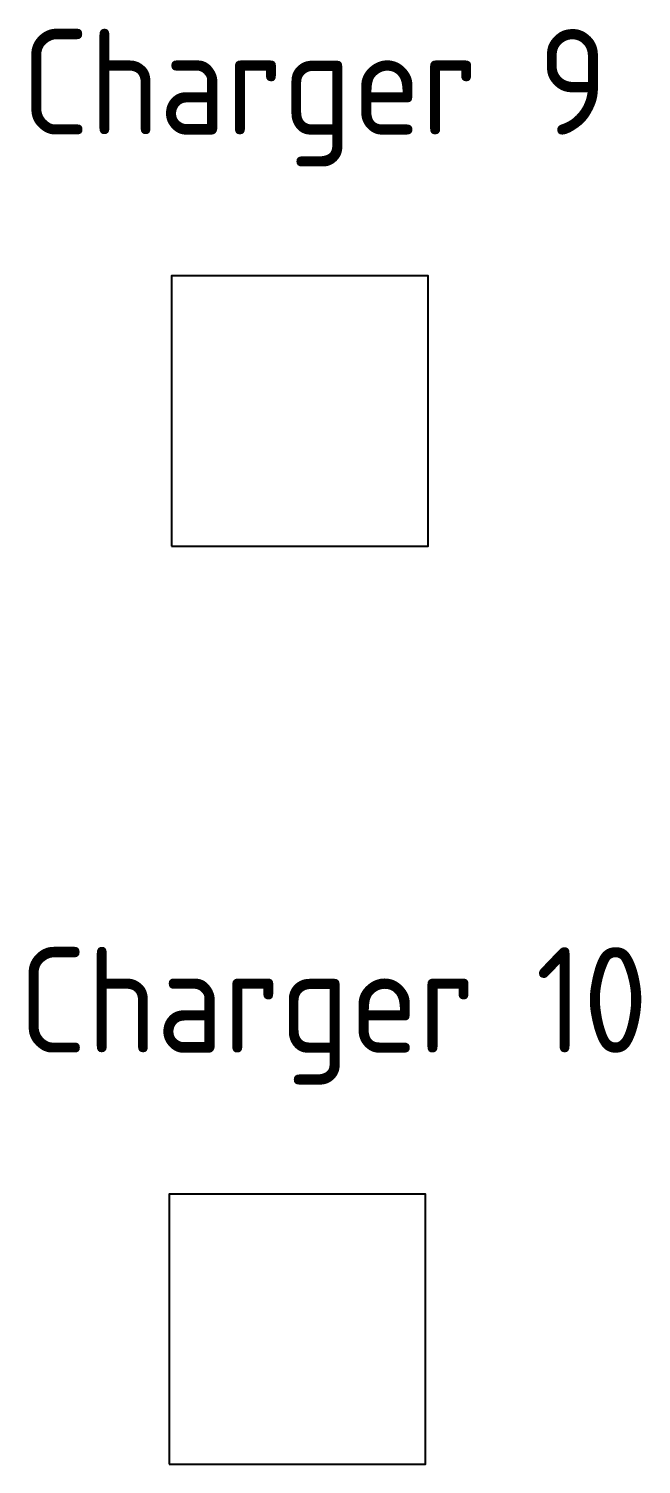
# Model space of a CAD drawing. Header units: millimetres. Extents: x -18594 to 273470, y -238787 to 48452.
# Drawn here: x 204518 to 205098, y -28224 to -26864 of the extents above; entities that cross this region are included whole.
import ezdxf

# ---------------------------------------------------------------- set-up
doc = ezdxf.new("R2010")
doc.units = ezdxf.units.MM
doc.layers.add('AM_BOR', color=4, linetype='Continuous', lineweight=25)
doc.layers.add('Xref AGV layout$0$AGV Chargers', color=10, linetype='Continuous', lineweight=25)
doc.styles.add('Xref AGV layout$0$STANDARD', font='ISOCP.SHX')

# ---------------------------------------------------------------- blocks, each defined once
blk = doc.blocks.new('Xref AGV layout')
at = {"layer": 'Xref AGV layout$0$AGV Chargers'}
for points in [[(204653.7, -27354.3), (204896.7, -27354.3), (204896.7, -27098.3), (204653.7, -27098.3)], [(204651.2, -28224.3), (204894.2, -28224.3), (204894.2, -27968.3), (204651.2, -27968.3)]]:
    blk.add_lwpolyline(points, close=True, dxfattribs=at)
at = {"layer": 'Xref AGV layout$0$AGV Chargers', "char_height": 100, "attachment_point": 1, "style": 'Xref AGV layout$0$STANDARD'}
for s, insert in [('Charger 9', (204511.2, -26864.3)), ('Charger 10', (204508.7, -27734.3))]:
    blk.add_mtext_dynamic_manual_height_columns(s, width=3251.968, gutter_width=12.5, heights=[0], dxfattribs=dict(at, insert=insert))

msp = doc.modelspace()

# ---------------------------------------------------------------- block references
at = {"layer": 'AM_BOR'}
msp.add_blockref('Xref AGV layout', (0, 0), dxfattribs=at)

doc.saveas('drawing.dxf')
